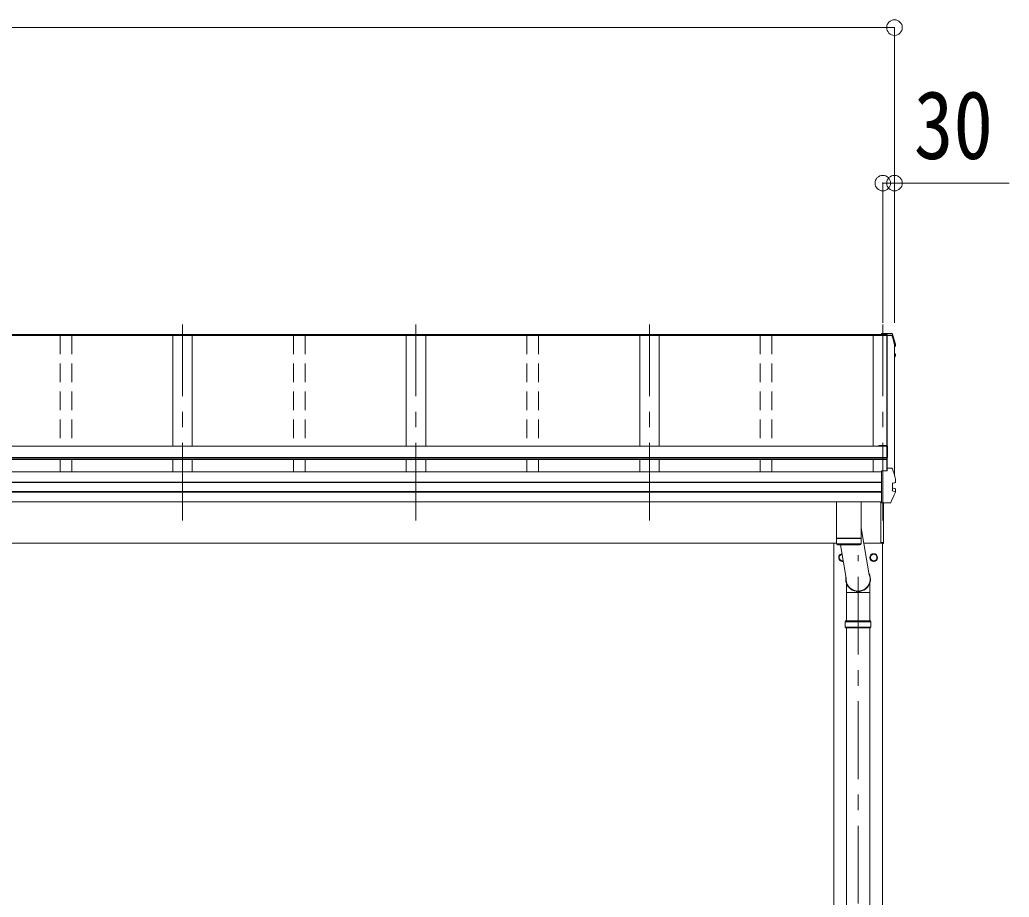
# Model space of a CAD drawing. Units: millimetres at full size, sheet at 1:40; details may follow other scales. Extents: x -11243 to 11243, y -7760 to 7760.
# Drawn here: x -4658 to -2115, y -3127 to -871 of the extents above; entities that cross this region are included whole.
import ezdxf
from ezdxf.enums import TextEntityAlignment as Align

# ---------------------------------------------------------------- set-up
doc = ezdxf.new("R2010")
doc.units = ezdxf.units.MM
doc.header["$LTSCALE"] = 40
doc.header["$PDMODE"] = 32
doc.header["$PDSIZE"] = 40
doc.linetypes.add('CHAIN1', pattern=[8, 5, -1, 1, -1])
doc.linetypes.add('DASHED1', pattern=[1.8, 1.2, -0.6])
doc.layers.add('0-3_ELV2', color=7, linetype='Continuous', lineweight=9)
doc.layers.add('0-6_OTH_LINE', color=6, linetype='Continuous', lineweight=9)
doc.styles.add('ＭＳ ゴシック', font='')
doc.styles.get('ＭＳ ゴシック').set_extended_font_data('MS Gothic')

msp = doc.modelspace()

# ---------------------------------------------------------------- linework, layer by layer
at = {"layer": '0-3_ELV2', "color": 6}
for p, q in [((-2410, -890.82), (-2410, -1649.82)), ((-2440, -1290.82), (-2440, -1649.82)), ((-2410, -1290.82), (-2410, -1649.82)), ((-2115.13, -1290.82), (-2410, -1290.82))]:
    msp.add_line(p, q, dxfattribs=at)
at = {"layer": '0-3_ELV2', "color": 5, "linetype": 'CHAIN1'}
for p, q in [((-4240, -2158.65), (-4240, -1654.47)), ((-3640, -2158.65), (-3640, -1654.47)), ((-3040, -2158.65), (-3040, -1654.47)), ((-2440, -2158.65), (-2440, -1654.47)), ((-2503.5, -5383.17), (-2503.5, -2247.61))]:
    msp.add_line(p, q, dxfattribs=at)
at = {"layer": '0-3_ELV2', "color": 4}
for p, q in [((-2418, -1677.74), (-2443, -1677.74)), ((-2443, -1682.09), (-2443, -1677.74)), ((-2418, -1677.74), (-2418, -1677.73)), ((-2418, -1677.74), (-2418, -1677.74)), ((-2440, -1682.09), (-7840, -1682.09)), ((-2440, -1682.99), (-7840, -1682.99)), ((-2443, -1679.82), (-7837, -1679.82)), ((-4265, -1682.91), (-4265, -1967.17)), ((-4215, -1682.91), (-4215, -1967.17)), ((-3665, -1682.91), (-3665, -1967.17)), ((-3615, -1682.91), (-3615, -1967.17)), ((-3065, -1682.91), (-3065, -1967.17)), ((-3015, -1682.91), (-3015, -1967.17)), ((-2465, -1682.91), (-2465, -1967.17)), ((-2465, -1683), (-2416.57, -1683)), ((-2443, -1680.26), (-2428.8, -1680.26)), ((-2440, -1682.76), (-2429.18, -1682.76)), ((-2429.7, -1683), (-2429.7, -2030.29)), ((-2428.8, -1680.26), (-2429.18, -1682.76)), ((-2429.1, -1683), (-2429.1, -2026.34)), ((-2428.8, -1681.35), (-2429.03, -1682.85)), ((-2429.03, -1682.85), (-2429.03, -1682.5)), ((-2429.03, -1682.85), (-2416.61, -1682.85)), ((-2428.8, -1681.35), (-2428.8, -1680.26)), ((-2416.76, -1681.35), (-2428.8, -1681.35)), ((-2410, -1706.36), (-2410, -2043.14)), ((-2410, -1709.31), (-2409.32, -1709.18)), ((-2410, -1709.66), (-2409.23, -1709.51)), ((-2408.74, -1710.94), (-2410, -1711.18)), ((-2410, -1729.07), (-2409.17, -1729.17)), ((-2409.17, -1729.17), (-2409.17, -1729.17)), ((-2407.69, -1709.67), (-2407.69, -1705.62)), ((-2410, -1733.16), (-2408.64, -1733.43)), ((-2410, -1734.69), (-2409.16, -1734.85)), ((-2407.59, -1734.7), (-2407.59, -1730.64)), ((-2429.9, -1967.3), (-7850.1, -1967.3)), ((-2449.9, -1965.15), (-2429.9, -1965.15)), ((-2449.9, -1965.15), (-2449.9, -1967.31)), ((-2449.9, -1966.68), (-2429.9, -1966.68)), ((-2429.9, -2001.19), (-2429.9, -1966.68)), ((-2427.9, -1967.15), (-2427.9, -1996.61)), ((-2429.9, -1996.34), (-7850.1, -1996.34)), ((-2429.9, -1998.08), (-7850.1, -1998.08)), ((-2429.9, -2001.19), (-7850.1, -2001.19)), ((-4265, -2001.19), (-4265, -2032.82)), ((-4215, -2001.19), (-4215, -2032.82)), ((-3665, -2001.19), (-3665, -2032.82)), ((-3615, -2001.19), (-3615, -2032.82)), ((-3065, -2001.19), (-3065, -2032.82)), ((-3015, -2001.19), (-3015, -2032.82)), ((-2465, -2001.19), (-2465, -2032.67)), ((-2429.9, -1996.61), (-2427.9, -1996.61)), ((-2443, -2032.82), (-7837, -2032.82)), ((-2443, -2030.96), (-2443, -2030.64)), ((-2443, -2032.26), (-2443, -2030.96)), ((-2443, -2112.19), (-2443, -2032.26)), ((-2429.76, -2030.64), (-2429.03, -2025.86)), ((-2429.74, -2030.64), (-2429.18, -2026.96)), ((-2429.18, -2030.64), (-2429.18, -2026.96)), ((-2429.03, -2025.51), (-2428.8, -2024.01)), ((-2429.03, -2025.51), (-2429.03, -2025.86)), ((-2416.76, -2024.01), (-2428.8, -2024.01)), ((-2443, -2059.34), (-7837, -2059.34)), ((-2407.69, -2059.71), (-2407.69, -2052.33)), ((-2443, -2060.23), (-7837, -2060.23)), ((-2443, -2083.45), (-7837, -2083.45)), ((-2443, -2085.38), (-7837, -2085.38)), ((-2415.57, -2061.96), (-2409.32, -2061.19)), ((-2415.57, -2061.96), (-2415.57, -2061.96)), ((-2409.17, -2083.47), (-2415.57, -2081.77)), ((-2415.57, -2081.77), (-2415.57, -2081.77)), ((-2415, -2062.09), (-2415, -2081.3)), ((-2408.64, -2076.09), (-2414.6, -2074.93)), ((-2409.31, -2061.19), (-2409.32, -2061.19)), ((-2409.17, -2083.47), (-2409.17, -2083.47)), ((-2407.59, -2084.76), (-2407.59, -2077.36)), ((-2443, -2110.41), (-7837, -2110.41)), ((-2445, -2110.41), (-2445, -2215.25)), ((-2443, -2113.06), (-2443, -2112.19)), ((-2443, -2113.06), (-2422.36, -2113.06)), ((-2438.5, -2217.65), (-2438.5, -2113.06)), ((-2438, -2217.25), (-2438, -2113.06)), ((-2559.3, -2216.65), (-7840, -2216.65)), ((-2566, -5216.65), (-2566, -2216.65)), ((-2440, -2216.65), (-2488.77, -2216.65)), ((-2440, -2215.25), (-2445, -2215.25)), ((-2441, -2216.65), (-2441, -5216.65)), ((-2440, -2217.75), (-2440, -2215.25)), ((-2438.5, -2217.65), (-2438.5, -2217.65)), ((-2438.5, -2217.65), (-2438.5, -2217.71)), ((-2552.1, -2253.4), (-2552, -2253.4)), ((-2552.1, -2253.9), (-2552, -2253.9)), ((-2472.1, -2253.4), (-2472, -2253.4)), ((-2472.1, -2253.9), (-2472, -2253.9))]:
    msp.add_line(p, q, dxfattribs=at)
at = {"layer": '0-3_ELV2', "color": 4, "linetype": 'DASHED1'}
for p, q in [((-4555, -1682.91), (-4555, -1967.3)), ((-4525, -1682.91), (-4525, -1967.3)), ((-3955, -1682.91), (-3955, -1967.3)), ((-3925, -1682.91), (-3925, -1967.3)), ((-3355, -1682.91), (-3355, -1967.3)), ((-3325, -1682.91), (-3325, -1967.3)), ((-2755, -1682.91), (-2755, -1967.3)), ((-2725, -1682.91), (-2725, -1967.3)), ((-4555, -2001.19), (-4555, -2032.82)), ((-4525, -2001.19), (-4525, -2032.82)), ((-3955, -2001.19), (-3955, -2032.82)), ((-3925, -2001.19), (-3925, -2032.82)), ((-3355, -2001.19), (-3355, -2032.82)), ((-3325, -2001.19), (-3325, -2032.82)), ((-2755, -2001.19), (-2755, -2032.82)), ((-2725, -2001.19), (-2725, -2032.82))]:
    msp.add_line(p, q, dxfattribs=at)
at = {"layer": '0-3_ELV2'}
for p, q in [((-2559.5, -2203.95), (-2559.5, -2110.41)), ((-2495.5, -2110.41), (-2495.5, -2203.95)), ((-2495.5, -2176.77), (-2475.07, -2297.81)), ((-2559.5, -2203.95), (-2495.5, -2203.95)), ((-2559.5, -2204.95), (-2495.5, -2204.95)), ((-2559.28, -2218.01), (-2559.5, -2204.95)), ((-2555, -2203.95), (-2554.99, -2204.95)), ((-2500, -2203.95), (-2500.02, -2204.95)), ((-2495.5, -2204.95), (-2495.73, -2218.01)), ((-2495.73, -2217.95), (-2559.28, -2217.95)), ((-2556.28, -2220.95), (-2498.73, -2220.95)), ((-2534.15, -2306.42), (-2549.22, -2220.95)), ((-2473.35, -2343.37), (-2473.35, -2319.57)), ((-2533.35, -2416.65), (-2533.35, -2343.37)), ((-2506.19, -2343.71), (-2507.32, -2340.59)), ((-2500.59, -2343.08), (-2506.42, -2343.08)), ((-2500.82, -2343.71), (-2506.19, -2343.71)), ((-2500.82, -2343.71), (-2499.69, -2340.59)), ((-2473.35, -2343.37), (-2500.7, -2343.37)), ((-2473.65, -2416.65), (-2473.65, -2343.37)), ((-2536.5, -2418.65), (-2535.5, -2416.65)), ((-2536.5, -2418.65), (-2470.51, -2418.65)), ((-2536.5, -2432.65), (-2536.5, -2418.65)), ((-2536.5, -2432.65), (-2470.51, -2432.65)), ((-2536.5, -2432.65), (-2535.5, -2434.65)), ((-2535.5, -2416.65), (-2471.51, -2416.65)), ((-2471.51, -2434.65), (-2535.5, -2434.65)), ((-2533.35, -3396.65), (-2533.35, -2434.65)), ((-2473.65, -3396.65), (-2473.65, -2434.65)), ((-2470.51, -2418.65), (-2471.51, -2416.65)), ((-2470.51, -2432.65), (-2471.51, -2434.65)), ((-2470.51, -2432.65), (-2470.51, -2418.65))]:
    msp.add_line(p, q, dxfattribs=at)
at = {"layer": '0-3_ELV2', "color": 4}
for points in [[(-2415.14, -1679.01), (-2415.26, -1678.72), (-2415.43, -1678.45), (-2415.65, -1678.23), (-2415.91, -1678.04), (-2416.18, -1677.91), (-2416.45, -1677.83), (-2416.69, -1677.79), (-2416.92, -1677.77), (-2417.17, -1677.75), (-2417.46, -1677.74), (-2417.76, -1677.73), (-2418.08, -1677.73)], [(-2443, -1681.76), (-2440, -1681.76), (-2440, -1682.76)], [(-2407.73, -1705.3), (-2410.05, -1696.45), (-2412.51, -1687.69), (-2415.13, -1679.02)], [(-2407.73, -1705.31), (-2407.69, -1705.57), (-2407.69, -1705.62)], [(-2410, -1740.9), (-2409.08, -1738.67), (-2407.68, -1735.18)], [(-2443, -2030.64), (-2428.8, -2030.64), (-2428.8, -2024.01)], [(-2409.31, -2061.19), (-2409.09, -2061.11), (-2408.88, -2060.97), (-2408.71, -2060.75), (-2408.59, -2060.47), (-2408.53, -2060.16), (-2408.52, -2059.83), (-2408.57, -2059.51)], [(-2409.23, -2061.17), (-2408.95, -2061.09), (-2408.71, -2061.02), (-2408.48, -2060.92), (-2408.2, -2060.75), (-2407.94, -2060.48), (-2407.76, -2060.14), (-2407.71, -2059.75)], [(-2407.73, -2052.02), (-2407.69, -2052.28), (-2407.69, -2052.33)], [(-2407.69, -2059.75), (-2407.69, -2059.66), (-2407.73, -2059.4)], [(-2407.68, -2085.23), (-2410.53, -2092.05), (-2413.48, -2098.78), (-2416.52, -2105.43), (-2419.64, -2111.99)], [(-2415.57, -2061.96), (-2415.66, -2061.98), (-2415.73, -2062.03), (-2415.79, -2062.11), (-2415.84, -2062.21), (-2415.87, -2062.32), (-2415.88, -2062.43)], [(-2415.57, -2081.77), (-2415.66, -2081.74), (-2415.73, -2081.68), (-2415.79, -2081.59), (-2415.84, -2081.49), (-2415.87, -2081.37), (-2415.88, -2081.25)], [(-2415, -2062.09), (-2414.99, -2061.97), (-2414.95, -2061.88)], [(-2408.49, -2085.45), (-2408.39, -2085.12), (-2408.37, -2084.76), (-2408.41, -2084.4), (-2408.53, -2084.07), (-2408.7, -2083.79), (-2408.92, -2083.59), (-2409.17, -2083.47)], [(-2407.7, -2085.25), (-2407.62, -2085.09), (-2407.58, -2084.91), (-2407.59, -2084.74)], [(-2422.34, -2113.06), (-2421.96, -2113.05), (-2421.6, -2113.04), (-2421.29, -2113.02), (-2421.01, -2112.99), (-2420.71, -2112.92), (-2420.37, -2112.78), (-2420.07, -2112.56), (-2419.8, -2112.28), (-2419.63, -2111.94)], [(-2438.5, -2217.75), (-2438.5, -2217.75), (-2440, -2217.75)], [(-2438.5, -2217.71), (-2438.5, -2217.75), (-2438.5, -2217.75)], [(-2541.89, -2262.53), (-2543.5, -2263.46), (-2552, -2258.56), (-2552, -2248.74), (-2545.03, -2244.71)]]:
    msp.add_lwpolyline(points, dxfattribs=at)
msp.add_lwpolyline([(-2463.5, -2243.83), (-2455, -2248.74), (-2455, -2258.56), (-2463.5, -2263.46), (-2472, -2258.56), (-2472, -2248.74)], close=True, dxfattribs=at)
at = {"layer": '0-3_ELV2'}
msp.add_lwpolyline([(-2506.31, -2343.37), (-2533.65, -2343.37), (-2533.65, -2319.57)], dxfattribs=at)
at = {"layer": '0-3_ELV2', "color": 4}
for radius in [10, 8.5]:
    msp.add_circle((-2463.5, -2253.65), radius, dxfattribs=at)
for centre, radius, start, end in [((-2416.76, -1683.05), 1.7, 17.09071, 90.04324), ((-2893.02, -1829.01), 498.32, 13.87531, 17.05651), ((-2893.01, -1829.01), 499.82, 13.85121, 17.03953), ((-2408.99, -1709.67), 1.3, 280.89642, 13.7954), ((-2408.89, -1730.64), 1.3, 0.0377, 79.0995), ((-2872.33, -1549.79), 498.64, 337.99835, 338.21754), ((-2872.33, -1550.13), 498.64, 337.99835, 338.25759), ((-2408.88, -1734.7), 1.3, 338.33785, 79.1132), ((-2429.9, -1967.15), 2, 0, 90), ((-2416.76, -2025.71), 1.7, 17.09071, 90.04324), ((-2893.01, -2171.67), 499.82, 13.85121, 17.03953), ((-2414.5, -2074.44), 0.499, 180.05239, 259.08482), ((-2408.89, -2077.36), 1.3, 0.0377, 79.0995), ((-2450.65, -2202.58), 12.15, 359.0404, 0.9596), ((-2438.5, -2217.25), 0.5, 270.5, 0), ((-2543.5, -2253.65), 10, 99.72185, 280.27854), ((-2543.5, -2253.65), 8.6, 171.25399, 178.33419), ((-2543.5, -2253.65), 8.6, 181.66581, 188.74601), ((-2543.5, -2253.65), 8.5, 99.67273, 280.32766), ((-2543.5, -2253.65), 8.6, 111.25399, 128.74601), ((-2543.5, -2253.65), 8.6, 231.25399, 248.74601), ((-2463.5, -2253.65), 8.6, 171.25399, 178.33419), ((-2463.5, -2253.65), 8.6, 181.66581, 188.74601), ((-2463.5, -2253.65), 8.6, 111.25399, 128.74601), ((-2463.5, -2253.65), 8.6, 231.25399, 248.74601), ((-2463.5, -2253.65), 8.6, 51.25399, 68.74601), ((-2463.5, -2253.65), 8.6, 291.25399, 308.74601), ((-2463.5, -2253.65), 8.6, 351.25399, 8.74601)]:
    msp.add_arc(centre, radius, start, end, dxfattribs=at)
at = {"layer": '0-3_ELV2'}
for centre, start, end in [((-2556.28, -2217.95), 181, 270), ((-2498.73, -2217.95), 269.95168, 359)]:
    msp.add_arc(centre, 3, start, end, dxfattribs=at)
for major_axis, ratio, start_param, end_param in [((31.85, 0), 0.984694, 2.9335503, 6.7858594), ((30.8, 0), 0.983336, 3.0411421, 6.6778673)]:
    msp.add_ellipse((-2503.5, -2309.46), major_axis=major_axis, ratio=ratio, start_param=start_param, end_param=end_param, dxfattribs=at)
at = {"layer": '0-3_ELV2', "color": 6}
for p in [(-2410, -890.82), (-2440, -1290.82), (-2410, -1290.82)]:
    msp.add_point(p, dxfattribs=at)
at = {"layer": '0-6_OTH_LINE'}
for p, q in [((-7870, -890.82), (-2410, -890.82)), ((-2410, -1290.82), (-2440, -1290.82))]:
    msp.add_line(p, q, dxfattribs=at)

# ---------------------------------------------------------------- texts
at = {"layer": '0-3_ELV2', "style": 'ＭＳ ゴシック', "width": 0.85}
msp.add_text('30', height=176, dxfattribs=at).set_placement((-2360.31, -1281.6), align=Align.BOTTOM_LEFT)

doc.saveas('drawing.dxf')
